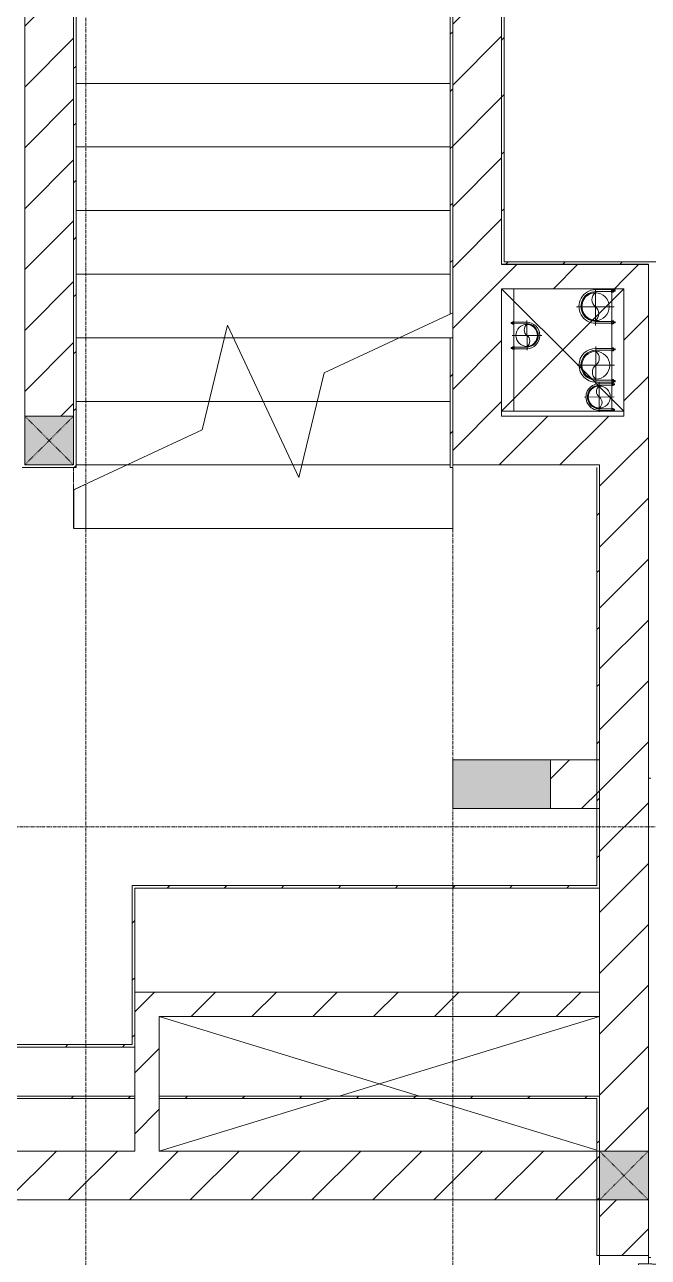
# Model space of a CAD drawing. Header units: millimetres. Extents: x 5359 to 218750, y -16347 to 109893.
# Drawn here: x 44202 to 46753, y 71277 to 76317 of the extents above; entities that cross this region are included whole.
import ezdxf

# ---------------------------------------------------------------- set-up
doc = ezdxf.new("R2010")
doc.units = ezdxf.units.MM
for name, pattern in [('Dash', [6, 3, -3]), ('Grid Line', [22.225, 12.7, -3.175, 3.175, -3.175]), ('IMPORT-CENTER _3_', [10.16, 6.35, -1.27, 1.27, -1.27]), ('NET VAN', [1.06, 0.53, -0.53]), ('Overhead', [3.96875, 2.38125, -1.5875])]:
    doc.linetypes.add(name, pattern=pattern)
for name, color, linetype, lineweight in [('0-1', 7, 'Continuous', 5), ('0-2', 9, 'Continuous', 9), ('A-DETL-GENF-2', 9, 'NET VAN', 9), ('A-DOOR', 31, 'Continuous', 9), ('A-DOOR-FRAM', 31, 'Continuous', 9), ('A-FLOR', 192, 'Continuous', 9), ('A-FLOR-1', 9, 'Continuous', 9), ('A-FLOR-HRAL', 11, 'Continuous', 9), ('A-WALL', 113, 'Continuous', 9), ('A-WALL-3', 113, 'Continuous', 18), ('A-WALL-PATT-2', 9, 'Continuous', 9), ('A-WALL-PATT-3', 111, 'Continuous', 9), ('G-IMPT', 8, 'Continuous', 9), ('G-IMPT-1', 8, 'IMPORT-CENTER _3_', 9), ('I-WALL-1', 53, 'Continuous', 18), ('I-WALL-3', 2, 'Continuous', 18), ('M-EQPM', 50, 'Continuous', 9), ('S-COLS', 52, 'Continuous', 9), ('S-COLS-1', 253, 'Continuous', 5), ('S-COLS-2', 53, 'Continuous', 18), ('S-COLS-4', 52, 'Continuous', 18), ('S-COLS-5', 52, 'Dash', 9), ('S-COLS-HDLN', 52, 'Dash', 9), ('S-GRID-1', 1, 'Grid Line', 9), ('S-STRS', 31, 'Continuous', 9), ('S-STRS-MBND', 31, 'Overhead', 9), ('S-STRS-MBND-1', 31, 'Continuous', 9)]:
    doc.layers.add(name, color=color, linetype=linetype, lineweight=lineweight)
pattern_1 = [(45, (0, 0), (-116.67262, 116.67262), [])]
pattern_2 = [(45, (0, 0), (-124.4508, 124.4508), [])]

# ---------------------------------------------------------------- blocks, each defined once
blk = doc.blocks.new('NCV_TKTC_KET CAU_rvt-1-TKCS_MB ĐỊNH VỊ CỔNG-HÀNG RÀO')
at = {"layer": 'S-COLS-1'}
blk.add_hatch(color=256, dxfattribs=at).paths.add_polyline_path([(45952.6, 73111.9), (46352.6, 73111.9), (46352.6, 73311.9), (45952.6, 73311.9)])
at = {"layer": 'A-FLOR-1'}
for p, q in [((46152.6, 74737.4), (46152.6, 75237.4)), ((46652.6, 74737.4), (46152.6, 74737.4))]:
    blk.add_line(p, q, dxfattribs=at)
at = {"layer": 'S-COLS-2'}
for p, q in [((45952.6, 73311.9), (45952.6, 73111.9)), ((46352.6, 73311.9), (45952.6, 73311.9)), ((46352.6, 73111.9), (46352.6, 73311.9)), ((45952.6, 73111.9), (46352.6, 73111.9))]:
    blk.add_line(p, q, dxfattribs=at)
blk = doc.blocks.new('NCV_TKTC_TANG 1_rvt-1-TKCS_MB ĐỊNH VỊ CỔNG-HÀNG RÀO')
at = {"layer": 'A-WALL-PATT-2'}
h = blk.add_hatch(dxfattribs=at)
h.set_pattern_fill('FP_3', color=256, style=0, pattern_type=2)
h.set_pattern_definition(pattern_1)
h.paths.add_polyline_path([(46162.6, 75346.9), (46162.6, 77936.9), (46152.6, 77936.9), (46152.6, 75346.9)])
h = blk.add_hatch(dxfattribs=at)
h.set_pattern_fill('FP_3', color=256, style=0, pattern_type=2)
h.set_pattern_definition(pattern_1)
h.paths.add_polyline_path([(46152.6, 75336.9), (46852.6, 75336.9), (46852.6, 75346.9), (46152.6, 75346.9)])
h.paths.add_polyline_path([(47652.6, 75336.9), (50452.6, 75336.9), (50452.6, 75346.9), (47652.6, 75346.9)])
at = {"layer": 'I-WALL-1'}
for p, q in [((46152.6, 77936.9), (46152.6, 75346.9)), ((46162.6, 75346.9), (46162.6, 77926.9)), ((46152.6, 75346.9), (46152.6, 75336.9)), ((46852.6, 75346.9), (46162.6, 75346.9)), ((46152.6, 75336.9), (46752.6, 75336.9)), ((46762.6, 73236.9), (46752.6, 73236.9)), ((46752.6, 73236.9), (46752.6, 71285.3)), ((46752.6, 71277.4), (46762.6, 71277.4))]:
    blk.add_line(p, q, dxfattribs=at)
blk = doc.blocks.new('Top Rail Type - Top Rail_Internal_-1747916-TKCS_MB ĐỊNH VỊ CỔNG-HÀNG RÀO')
at = {"layer": 'A-FLOR-HRAL'}
for p, q in [((44453, 74439), (44403, 74415.7)), ((44453, 74256.9), (44453, 74439)), ((44403, 74256.9), (44403, 74415.7)), ((44403, 74256.9), (44453, 74256.9))]:
    blk.add_line(p, q, dxfattribs=at)
blk = doc.blocks.new('TKTC_XREF_251221_MB TANG 1 - TKTC_XREF_260130_MB TANG 1_dwg_CUM U_DN100-4202115-TKCS_MB ĐỊNH VỊ CỔNG-HÀNG RÀO')
at = {"layer": 'G-IMPT'}
blk.add_hatch(color=256, dxfattribs=at).paths.add_polyline_path([(0, -61), (0, -57), (14.8, -55.1), (28.5, -49.4), (40.3, -40.3), (49.4, -28.5), (55.1, -14.8), (57, 0), (55.1, 14.8), (49.4, 28.5), (40.3, 40.3), (28.5, 49.4), (14.8, 55.1), (0, 57), (0, 61), (15.8, 58.9), (37.7, 47.3), (43.1, 43.1), (52.8, 30.5), (58.9, 15.8), (61, 0), (58.9, -15.8), (52.8, -30.5), (43.1, -43.1), (30.5, -52.8), (15.8, -58.9)])
for p, q in [((-79.1, 66.6), (-79.1, 63.4)), ((-76.6, 66.6), (-76.6, 63.4)), ((-74.6, 66.6), (-74.6, 63.4)), ((-72.7, 69.3), (-72.7, 60.7)), ((-66.9, 67.9), (-71.7, 67.9)), ((-65, 69), (0, 69)), ((-66.9, 62.1), (-71.7, 62.1)), ((-79.1, -63.4), (-79.1, -66.6)), ((-76.6, -63.4), (-76.6, -66.6)), ((-74.6, -63.4), (-74.6, -66.6)), ((-72.7, -60.7), (-72.7, -69.3)), ((-66.9, -62.1), (-71.7, -62.1)), ((-66.9, -67.9), (-71.7, -67.9)), ((-65, -69), (0, -69))]:
    blk.add_line(p, q, dxfattribs=at)
at = {"layer": 'G-IMPT', "flags": 128}
for points in [[(-72.7, 67.6), (-78.1, 67.6), (-78.1, 62.4), (-72.7, 62.4)], [(-71.7, 59.2), (-66.9, 59.2), (-66.9, 70.8), (-71.7, 70.8)], [(-66.9, 70.8), (-66.9, 72.7), (-65, 72.7), (-65, 57.3), (-66.9, 57.3), (-66.9, 59.2)], [(-65, 61), (0, 61), (0, 57)], [(-72.7, -62.4), (-78.1, -62.4), (-78.1, -67.6), (-72.7, -67.6)], [(-71.7, -70.8), (-66.9, -70.8), (-66.9, -59.2), (-71.7, -59.2)], [(-66.9, -59.2), (-66.9, -57.3), (-65, -57.3), (-65, -72.7), (-66.9, -72.7), (-66.9, -70.8)], [(-65, -61), (0, -61), (0, -57)]]:
    blk.add_lwpolyline(points, dxfattribs=at)
at = {"layer": 'G-IMPT'}
for centre, radius, start, end in [((-78.1, 66.6), 0.96, 90, 180), ((-71.1, 69.3), 1.56, 112.61986, 247.38014), ((-67.9, 65), 4.8, 143.1301, 216.8699), ((0, 0), 69, 270, 90), ((-78.1, 63.4), 0.96, 180, 270), ((-71.1, 60.7), 1.56, 112.61986, 247.38014), ((0, 0), 61, 270, 90), ((0, 0), 57, 270, 90), ((-78.1, -63.4), 0.96, 90, 180), ((-71.1, -60.7), 1.56, 112.61986, 247.38014), ((-67.9, -65), 4.8, 143.1301, 216.8699), ((-78.1, -66.6), 0.96, 180, 270), ((-71.1, -69.3), 1.56, 112.61986, 247.38014)]:
    blk.add_arc(centre, radius, start, end, dxfattribs=at)
blk = doc.blocks.new('TKTC_XREF_251221_MB TANG 1 - TKTC_XREF_260130_MB TANG 1_dwg_$cc-4202117-TKCS_MB ĐỊNH VỊ CỔNG-HÀNG RÀO')
at = {"layer": 'G-IMPT'}
blk.add_circle((0, 0), 0.5, dxfattribs=at)
for centre, radius, start, end in [((0, 0), 0.5, 90, 270), ((0.188, 0.25), 0.313, 126.8699, 233.1301), ((-0.188, -0.25), 0.313, 306.8699, 53.1301)]:
    blk.add_arc(centre, radius, start, end, dxfattribs=at)
at = {"layer": 'G-IMPT-1'}
for p, q in [((0, -0.673), (0, 0.673)), ((-0.673, 0), (0.673, 0))]:
    blk.add_line(p, q, dxfattribs=at)
blk = doc.blocks.new('TKTC_XREF_251221_MB TANG 1 - TKTC_XREF_260130_MB TANG 1_dwg_$cc-V189-TKCS_MB ĐỊNH VỊ CỔNG-HÀNG RÀO')
at = {"layer": 'G-IMPT'}
blk.add_circle((0, 0), 0.5, dxfattribs=at)
for centre, radius, start, end in [((0, 0), 0.5, 90, 270), ((0.188, 0.25), 0.313, 126.8699, 233.1301), ((-0.188, -0.25), 0.313, 306.8699, 53.1301)]:
    blk.add_arc(centre, radius, start, end, dxfattribs=at)
at = {"layer": 'G-IMPT-1'}
for p, q in [((0, -0.673), (0, 0.647)), ((-0.673, 0), (0.673, 0))]:
    blk.add_line(p, q, dxfattribs=at)
blk = doc.blocks.new('TKTC_XREF_251221_MB TANG 1 - TKTC_XREF_260130_MB TANG 1_dwg_$cc-4202118-TKCS_MB ĐỊNH VỊ CỔNG-HÀNG RÀO')
at = {"layer": 'G-IMPT'}
blk.add_circle((0, 0), 0.5, dxfattribs=at)
for centre, radius, start, end in [((0, 0), 0.5, 90, 270), ((0.188, 0.25), 0.313, 126.8699, 233.1301), ((-0.188, -0.25), 0.313, 306.8699, 53.1301)]:
    blk.add_arc(centre, radius, start, end, dxfattribs=at)
at = {"layer": 'G-IMPT-1'}
for p, q in [((0, -0.673), (0, 0.673)), ((-0.673, 0), (0.673, 0))]:
    blk.add_line(p, q, dxfattribs=at)
blk = doc.blocks.new('TKTC_XREF_251221_MB TANG 1 - TKTC_XREF_260130_MB TANG 1_dwg_$cc-4202122-TKCS_MB ĐỊNH VỊ CỔNG-HÀNG RÀO')
at = {"layer": 'G-IMPT'}
blk.add_circle((0, 0), 0.5, dxfattribs=at)
for centre, radius, start, end in [((0, 0), 0.5, 90, 270), ((0.188, 0.25), 0.313, 126.8699, 233.1301), ((-0.188, -0.25), 0.313, 306.8699, 53.1301)]:
    blk.add_arc(centre, radius, start, end, dxfattribs=at)
at = {"layer": 'G-IMPT-1'}
for p, q in [((0, -0.673), (0, 0.673)), ((-0.673, 0), (0.673, 0))]:
    blk.add_line(p, q, dxfattribs=at)
blk = doc.blocks.new('TKTC_XREF_251221_MB TANG 1 - TKTC_XREF_260130_MB TANG 1_dwg_CUM U_DN100-4202112-TKCS_MB ĐỊNH VỊ CỔNG-HÀNG RÀO')
at = {"layer": 'G-IMPT'}
blk.add_hatch(color=256, dxfattribs=at).paths.add_polyline_path([(0, 61), (0, 57), (14.8, 55.1), (28.5, 49.4), (40.3, 40.3), (49.4, 28.5), (55.1, 14.8), (57, 0), (55.1, -14.8), (49.4, -28.5), (40.3, -40.3), (28.5, -49.4), (14.8, -55.1), (0, -57), (0, -61), (15.8, -58.9), (30.5, -52.8), (43.1, -43.1), (52.8, -30.5), (58.9, -15.8), (61, 0), (58.9, 15.8), (52.8, 30.5), (43.1, 43.1), (30.5, 52.8), (15.8, 58.9)])
for p, q in [((-79.1, 66.6), (-79.1, 63.4)), ((-76.6, 66.6), (-76.6, 63.4)), ((-74.6, 66.6), (-74.6, 63.4)), ((-72.7, 69.3), (-72.7, 60.7)), ((-66.9, 67.9), (-71.7, 67.9)), ((-66.9, 62.1), (-71.7, 62.1)), ((-65, 69), (0, 69)), ((-79.1, -63.4), (-79.1, -66.6)), ((-76.6, -63.4), (-76.6, -66.6)), ((-74.6, -63.4), (-74.6, -66.6)), ((-72.7, -60.7), (-72.7, -69.3)), ((-66.9, -62.1), (-71.7, -62.1)), ((-66.9, -67.9), (-71.7, -67.9)), ((-65, -69), (0, -69))]:
    blk.add_line(p, q, dxfattribs=at)
at = {"layer": 'G-IMPT', "flags": 128}
for points in [[(-72.7, 67.6), (-78.1, 67.6), (-78.1, 62.4), (-72.7, 62.4)], [(-71.7, 59.2), (-66.9, 59.2), (-66.9, 70.8), (-71.7, 70.8)], [(-66.9, 70.8), (-66.9, 72.7), (-65, 72.7), (-65, 57.3), (-66.9, 57.3), (-66.9, 59.2)], [(-65, 61), (0, 61), (0, 57)], [(-72.7, -62.4), (-78.1, -62.4), (-78.1, -67.6), (-72.7, -67.6)], [(-71.7, -70.8), (-66.9, -70.8), (-66.9, -59.2), (-71.7, -59.2)], [(-66.9, -59.2), (-66.9, -57.3), (-65, -57.3), (-65, -72.7), (-66.9, -72.7), (-66.9, -70.8)], [(-65, -61), (0, -61), (0, -57)]]:
    blk.add_lwpolyline(points, dxfattribs=at)
at = {"layer": 'G-IMPT'}
for centre, radius, start, end in [((-78.1, 66.6), 0.96, 90, 180), ((-78.1, 63.4), 0.96, 180, 270), ((-71.1, 69.3), 1.56, 112.6199, 247.3801), ((-67.9, 65), 4.8, 143.1301, 216.8699), ((-71.1, 60.7), 1.56, 112.6199, 247.3801), ((0, 0), 69, 270, 90), ((0, 0), 61, 270, 90), ((0, 0), 57, 270, 90), ((-78.1, -63.4), 0.96, 90, 180), ((-78.1, -66.6), 0.96, 180, 270), ((-71.1, -60.7), 1.56, 112.6199, 247.3801), ((-67.9, -65), 4.8, 143.1301, 216.8699), ((-71.1, -69.3), 1.56, 112.6199, 247.3801)]:
    blk.add_arc(centre, radius, start, end, dxfattribs=at)
blk = doc.blocks.new('TKTC_XREF_251221_MB TANG 1 - TKTC_XREF_260130_MB TANG 1_dwg-4202109-TKCS_MB ĐỊNH VỊ CỔNG-HÀNG RÀO')
at = {"layer": 'G-IMPT', "flags": 128}
for points in [[(-156999.1, -326109.3), (-156949.1, -326109.7), (-156949.1, -326609.5), (-156998.9, -326609.2), (-156998.9, -326109.3)], [(-156549.2, -326109.3), (-156499.2, -326109.7), (-156499.2, -326609.5), (-156548.9, -326609.2), (-156548.9, -326109.3)]]:
    blk.add_lwpolyline(points, dxfattribs=at)
for name, p, xscale, yscale, zscale, rotation in [('TKTC_XREF_251221_MB TANG 1 - TKTC_XREF_260130_MB TANG 1_dwg_$cc-V189-TKCS_MB ĐỊNH VỊ CỔNG-HÀNG RÀO', (-156615.8, -326182.8), 113.7150000000092, 113.7150000000092, 113.7150000000092, 359.9990086636432), ('TKTC_XREF_251221_MB TANG 1 - TKTC_XREF_260130_MB TANG 1_dwg_CUM U_DN100-4202112-TKCS_MB ĐỊNH VỊ CỔNG-HÀNG RÀO', (-156614, -326181.8), 0.9975000000000005, 0.9975000000000005, 0.9975000000000005, 180.000991338195), ('TKTC_XREF_251221_MB TANG 1 - TKTC_XREF_260130_MB TANG 1_dwg_$cc-4202118-TKCS_MB ĐỊNH VỊ CỔNG-HÀNG RÀO', (-156895.4, -326300.2), 90.00000000005119, 90.00000000005119, 90.00000000005119, 180.3740267799373), ('TKTC_XREF_251221_MB TANG 1 - TKTC_XREF_260130_MB TANG 1_dwg_CUM U_DN100-4202112-TKCS_MB ĐỊNH VỊ CỔNG-HÀNG RÀO', (-156613.9, -326421.9), 0.9974999999999965, 0.9974999999999965, 0.9974999999999965, 180.0009913385626), ('TKTC_XREF_251221_MB TANG 1 - TKTC_XREF_260130_MB TANG 1_dwg_$cc-4202117-TKCS_MB ĐỊNH VỊ CỔNG-HÀNG RÀO', (-156600, -326552.1), 90.00000000005119, 90.00000000005119, 90.00000000005119, 0.3740267799372842)]:
    blk.add_blockref(name, p, dxfattribs=dict(xscale=xscale, yscale=yscale, zscale=zscale, rotation=rotation))
at = {"extrusion": (0, 0, -1)}
for name, p, xscale, yscale, zscale, rotation in [('TKTC_XREF_251221_MB TANG 1 - TKTC_XREF_260130_MB TANG 1_dwg_CUM U_DN100-4202115-TKCS_MB ĐỊNH VỊ CỔNG-HÀNG RÀO', (156897.4, -326300.2), 0.7894736842105242, 0.7894736842105242, -0.7894736842105242, 179.6259732184666), ('TKTC_XREF_251221_MB TANG 1 - TKTC_XREF_260130_MB TANG 1_dwg_$cc-4202122-TKCS_MB ĐỊNH VỊ CỔNG-HÀNG RÀO', (156613.9, -326421.9), 113.7150000000092, 113.7150000000092, -113.7150000000092, 179.9990086636432), ('TKTC_XREF_251221_MB TANG 1 - TKTC_XREF_260130_MB TANG 1_dwg_CUM U_DN100-4202115-TKCS_MB ĐỊNH VỊ CỔNG-HÀNG RÀO', (156600, -326552.2), 0.7894736842105242, 0.7894736842105242, -0.7894736842105242, 359.6259732184666)]:
    blk.add_blockref(name, p, dxfattribs=dict(at, xscale=xscale, yscale=yscale, zscale=zscale, rotation=rotation))
blk = doc.blocks.new('TKTC_XREF_251221_MB TANG 1 - TKTC_XREF_251221_MB TANG 1-2038492-TKCS_MB ĐỊNH VỊ CỔNG-HÀNG RÀO')
blk.add_blockref('TKTC_XREF_251221_MB TANG 1 - TKTC_XREF_260130_MB TANG 1_dwg-4202109-TKCS_MB ĐỊNH VỊ CỔNG-HÀNG RÀO', (169499.1, 384109.7))
blk = doc.blocks.new('G1_SOF - BO TRU - 200x200-3050151-TKCS_MB ĐỊNH VỊ CỔNG-HÀNG RÀO')
at = {"layer": 'S-COLS-HDLN'}
for p, q in [((-100, 100), (100, -100)), ((100, 100), (-100, -100))]:
    blk.add_line(p, q, dxfattribs=at)
blk = doc.blocks.new('FD_05 - FD_05-1000x2200mm-835434-TKCS_MB ĐỊNH VỊ CỔNG-HÀNG RÀO')
at = {"layer": 'A-DETL-GENF-2'}
for p, q in [((470, 100), (470, 1120)), ((470, 1120), (510, 1120)), ((510, 1120), (510, 100)), ((510, 100), (470, 100))]:
    blk.add_line(p, q, dxfattribs=at)
blk.add_arc((510, 100), 1020, 92.2475, 180, dxfattribs=at)
at = {"layer": 'A-DOOR-FRAM'}
for p, q in [((-510, 100), (-545, 100)), ((-545, 100), (-545, -100)), ((-510, 60), (-510, 100)), ((-500, 60), (-510, 60)), ((-500, -100), (-500, 60)), ((510, 60), (500, 60)), ((500, 60), (500, -100)), ((545, 100), (510, 100)), ((510, 100), (510, 60)), ((545, -100), (545, 100)), ((-545, -100), (-500, -100)), ((500, -100), (545, -100))]:
    blk.add_line(p, q, dxfattribs=at)

msp = doc.modelspace()

# ---------------------------------------------------------------- hatches: boundary and pattern name
at = {"layer": 'A-WALL-PATT-3'}
h = msp.add_hatch(dxfattribs=at)
h.set_pattern_fill('FP_1', color=256, style=0, pattern_type=2)
h.set_pattern_definition(pattern_2)
h.paths.add_polyline_path([(44202.6, 74716.9), (44402.6, 74716.9), (44402.6, 78036.9), (44202.6, 78036.9), (44202.6, 75374)])
h = msp.add_hatch(dxfattribs=at)
h.set_pattern_fill('FP_32', color=256, style=0, pattern_type=2)
h.set_pattern_definition(pattern_1)
h.paths.add_polyline_path([(44402.6, 74506.9), (44412.6, 74506.9), (44412.6, 78026.9), (44402.6, 78026.9), (44402.6, 74516.9)])
h = msp.add_hatch(dxfattribs=at)
h.set_pattern_fill('FP_32', color=256, style=0, pattern_type=2)
h.set_pattern_definition(pattern_1)
h.paths.add_polyline_path([(45942.6, 74506.9), (45952.6, 74506.9), (45951.1, 75036.9), (45942.6, 75036.9), (45942.6, 74880.9)])
h.paths.add_polyline_path([(45942.6, 75133.7), (45952.6, 75138.3), (45952.6, 78026.9), (45942.6, 78026.9), (45942.6, 75138.3)])
h = msp.add_hatch(dxfattribs=at)
h.set_pattern_fill('FP_1', color=256, style=0, pattern_type=2)
h.set_pattern_definition(pattern_2)
h.paths.add_polyline_path([(46152.6, 74516.9), (46152.6, 77936.9), (45952.6, 77936.9), (45952.6, 74516.9)])
h = msp.add_hatch(dxfattribs=at)
h.set_pattern_fill('FP_1', color=256, style=0, pattern_type=2)
h.set_pattern_definition(pattern_2)
h.paths.add_polyline_path([(46513.6, 75237.4), (46652.6, 75237.4), (46652.6, 75337.4), (46152.6, 75337.4), (46152.6, 75237.4)])
h = msp.add_hatch(dxfattribs=at)
h.set_pattern_fill('FP_1', color=256, style=0, pattern_type=2)
h.set_pattern_definition(pattern_2)
h.paths.add_polyline_path([(46652.6, 74516.9), (46752.6, 74516.9), (46752.6, 75337.4), (46652.6, 75337.4), (46652.6, 74716.9)])
h = msp.add_hatch(dxfattribs=at)
h.set_pattern_fill('FP_1', color=256, style=0, pattern_type=2)
h.set_pattern_definition(pattern_2)
h.paths.add_polyline_path([(46652.6, 74516.9), (46652.6, 74716.9), (46152.6, 74716.9), (46152.6, 74516.9), (46552.6, 74516.9)])
h = msp.add_hatch(dxfattribs=at)
h.set_pattern_fill('FP_32', color=256, style=0, pattern_type=2)
h.set_pattern_definition(pattern_1)
h.paths.add_polyline_path([(46552.6, 72796.9), (46552.6, 74506.9), (46542.6, 74506.9), (46542.6, 72796.9)])
h = msp.add_hatch(dxfattribs=at)
h.set_pattern_fill('FP_1', color=256, style=0, pattern_type=2)
h.set_pattern_definition(pattern_2)
h.paths.add_polyline_path([(46712.6, 70036.9), (46752.6, 70036.9), (46752.6, 70195.3), (46552.6, 70195.3), (46552.6, 70036.9)])
h.paths.add_polyline_path([(46712.6, 71285.3), (46752.6, 71285.3), (46752.6, 71511.9), (46552.6, 71511.9), (46552.6, 71285.3)])
h.paths.add_polyline_path([(46552.6, 71711.9), (46752.6, 71711.9), (46752.6, 74516.9), (46552.6, 74516.9), (46552.6, 71926.9)])
h = msp.add_hatch(dxfattribs=at)
h.set_pattern_fill('FP_1', color=256, style=0, pattern_type=2)
h.set_pattern_definition(pattern_2)
h.paths.add_polyline_path([(46513.6, 73111.9), (46552.6, 73111.9), (46552.6, 73311.9), (46352.6, 73311.9), (46352.6, 73111.9)])
h = msp.add_hatch(dxfattribs=at)
h.set_pattern_fill('FP_32', color=256, style=0, pattern_type=2)
h.set_pattern_definition(pattern_1)
h.paths.add_polyline_path([(44642.6, 72136.9), (44652.6, 72136.9), (44652.6, 72796.9), (44642.6, 72796.9), (44642.6, 72146.9)])
h = msp.add_hatch(dxfattribs=at)
h.set_pattern_fill('FP_32', color=256, style=0, pattern_type=2)
h.set_pattern_definition(pattern_1)
h.paths.add_polyline_path([(46552.6, 72786.9), (46552.6, 72796.9), (44652.6, 72796.9), (44652.6, 72786.9), (46513.6, 72786.9)])
h = msp.add_hatch(dxfattribs=at)
h.set_pattern_fill('FP_1', color=256, style=0, pattern_type=2)
h.set_pattern_definition(pattern_2)
h.paths.add_polyline_path([(44752.6, 71711.9), (44752.6, 72361.9), (44652.6, 72361.9), (44652.6, 71711.9)])
h = msp.add_hatch(dxfattribs=at)
h.set_pattern_fill('FP_1', color=256, style=0, pattern_type=2)
h.set_pattern_definition(pattern_2)
h.paths.add_polyline_path([(46513.6, 72261.9), (46552.6, 72261.9), (46552.6, 72361.9), (44752.6, 72361.9), (44752.6, 72261.9)])
h = msp.add_hatch(dxfattribs=at)
h.set_pattern_fill('FP_32', color=256, style=0, pattern_type=2)
h.set_pattern_definition(pattern_1)
h.paths.add_polyline_path([(42062.6, 72136.9), (44642.6, 72136.9), (44642.6, 72146.9), (42062.6, 72146.9)])
h = msp.add_hatch(dxfattribs=at)
h.set_pattern_fill('FP_32', color=256, style=0, pattern_type=2)
h.set_pattern_definition(pattern_1)
h.paths.add_polyline_path([(46552.6, 71926.9), (46552.6, 71936.9), (44752.6, 71936.9), (44752.6, 71926.9), (46542.6, 71926.9)])
h.paths.add_polyline_path([(44652.6, 71926.9), (44652.6, 71936.9), (42052.6, 71936.9), (42052.6, 71926.9), (44092.7, 71926.9)])
h = msp.add_hatch(dxfattribs=at)
h.set_pattern_fill('FP_32', color=256, style=0, pattern_type=2)
h.set_pattern_definition(pattern_1)
h.paths.add_polyline_path([(46542.6, 70036.9), (46552.6, 70036.9), (46552.6, 70195.3), (46542.6, 70193.1), (46542.6, 70046.9)])
h.paths.add_polyline_path([(46542.6, 71285.3), (46552.6, 71285.3), (46552.6, 71926.9), (46542.6, 71926.9), (46542.6, 71287.5)])
h = msp.add_hatch(dxfattribs=at)
h.set_pattern_fill('FP_1', color=256, style=0, pattern_type=2)
h.set_pattern_definition(pattern_2)
h.paths.add_polyline_path([(43642.6, 71511.9), (44652.6, 71511.9), (44652.6, 71711.9), (43642.6, 71711.9), (43642.6, 71671.9)])
h.paths.add_polyline_path([(42052.6, 71511.9), (42352.6, 71511.9), (42352.6, 71711.9), (42052.6, 71711.9)])
h = msp.add_hatch(dxfattribs=at)
h.set_pattern_fill('FP_1', color=256, style=0, pattern_type=2)
h.set_pattern_definition(pattern_2)
h.paths.add_polyline_path([(46513.6, 71511.9), (46552.6, 71511.9), (46552.6, 71711.9), (44652.6, 71711.9), (44652.6, 71511.9)])
at = {"layer": 'S-COLS-1'}
for points in [[(44202.6, 74516.9), (44402.6, 74516.9), (44402.6, 74716.9), (44202.6, 74716.9)], [(46552.6, 71511.9), (46752.6, 71511.9), (46752.6, 71711.9), (46552.6, 71711.9)]]:
    msp.add_hatch(color=256, dxfattribs=at).paths.add_polyline_path(points)

# ---------------------------------------------------------------- linework, layer by layer
at = {"layer": '0-2'}
for p, q in [((46152.6, 75237.4), (46478.7, 74911.3)), ((46652.6, 75237.4), (46524.9, 75109.6)), ((46521.4, 75106.2), (46152.6, 74737.4)), ((46524.9, 75109.6), (46522.2, 75106.9)), ((46480.6, 74909.4), (46484.9, 74905.1)), ((46484.9, 74905.1), (46518.1, 74871.8)), ((46519.7, 74870.3), (46522.4, 74867.5)), ((46524.3, 74865.6), (46547.8, 74842.2)), ((46550.3, 74839.6), (46652.6, 74737.4)), ((44752.6, 72261.9), (45816.2, 71936.9)), ((46552.6, 72261.9), (45488.9, 71936.9)), ((45456.2, 71926.9), (44752.6, 71711.9)), ((45848.9, 71926.9), (46542.6, 71715))]:
    msp.add_line(p, q, dxfattribs=at)
at = {"layer": 'A-FLOR'}
for p, q in [((44620, 74516.9), (44412.6, 74516.9)), ((45335.4, 74516.9), (45298.8, 74516.9))]:
    msp.add_line(p, q, dxfattribs=at)
at = {"layer": 'A-WALL'}
for p, q in [((44202.6, 74716.9), (44402.6, 74716.9)), ((46152.6, 74516.9), (46552.6, 74516.9)), ((46552.6, 72786.9), (46552.6, 74516.9)), ((44652.6, 71926.9), (44652.6, 71936.9)), ((44752.6, 71936.9), (44752.6, 71926.9)), ((46552.6, 71711.9), (46552.6, 71926.9)), ((46552.6, 71926.9), (46552.6, 71285.3)), ((46552.6, 71711.9), (46752.6, 71711.9)), ((46552.6, 71285.3), (46552.6, 71511.9)), ((46752.6, 71511.9), (46552.6, 71511.9))]:
    msp.add_line(p, q, dxfattribs=at)
at = {"layer": 'A-WALL-3'}
for p, q in [((44202.6, 78036.9), (44202.6, 74716.9)), ((46152.6, 75337.4), (46152.6, 77936.9)), ((46752.6, 75337.4), (46152.6, 75337.4)), ((46752.6, 74516.9), (46752.6, 75337.4)), ((46152.6, 74716.9), (46152.6, 75237.4)), ((46152.6, 75237.4), (46652.6, 75237.4)), ((46652.6, 75237.4), (46652.6, 74716.9)), ((45952.6, 75036.9), (45952.6, 74516.9)), ((46652.6, 74716.9), (46152.6, 74716.9)), ((45952.6, 74516.9), (46152.6, 74516.9)), ((46752.6, 71711.9), (46752.6, 74516.9)), ((46552.6, 73311.9), (46352.6, 73311.9)), ((46352.6, 73311.9), (46352.6, 73111.9)), ((46352.6, 73111.9), (46552.6, 73111.9)), ((46552.6, 72786.9), (46552.6, 71926.9)), ((46552.6, 72361.9), (44652.6, 72361.9)), ((46552.6, 72261.9), (46552.6, 72361.9)), ((44752.6, 71936.9), (44752.6, 72261.9)), ((44752.6, 72261.9), (46552.6, 72261.9)), ((44652.6, 72136.9), (44652.6, 71936.9)), ((44652.6, 71926.9), (44652.6, 71711.9)), ((44752.6, 71711.9), (44752.6, 71926.9)), ((44652.6, 71711.9), (43642.6, 71711.9)), ((46552.6, 71711.9), (44752.6, 71711.9)), ((43642.6, 71511.9), (46552.6, 71511.9)), ((46752.6, 71285.3), (46752.6, 71511.9))]:
    msp.add_line(p, q, dxfattribs=at)
at = {"layer": 'I-WALL-3'}
for p, q in [((44402.6, 78026.9), (44402.6, 74516.9)), ((44412.6, 74506.9), (44412.6, 78026.9)), ((45942.6, 78026.9), (45942.6, 75133.7)), ((45952.6, 75138.3), (45952.6, 78026.9)), ((45942.6, 75036.9), (45942.6, 74506.9)), ((44192.6, 74506.9), (44412.6, 74506.9)), ((44402.6, 74516.9), (44202.6, 74516.9)), ((45942.6, 74506.9), (45952.6, 74506.9)), ((46542.6, 74506.9), (46542.6, 72796.9)), ((44642.6, 72796.9), (44642.6, 72146.9)), ((46542.6, 72796.9), (44642.6, 72796.9)), ((44652.6, 72136.9), (44652.6, 72786.9)), ((44652.6, 72786.9), (46552.6, 72786.9)), ((44642.6, 72146.9), (42062.6, 72146.9)), ((42062.6, 72136.9), (44652.6, 72136.9)), ((44652.6, 71936.9), (42052.6, 71936.9)), ((42062.6, 71926.9), (44652.6, 71926.9)), ((46552.6, 71936.9), (44752.6, 71936.9)), ((44752.6, 71926.9), (46542.6, 71926.9)), ((46542.6, 71926.9), (46542.6, 71285.3)), ((46552.6, 71926.9), (46552.6, 71936.9)), ((46552.6, 71511.9), (46552.6, 71711.9)), ((46542.6, 71285.3), (46552.6, 71285.3))]:
    msp.add_line(p, q, dxfattribs=at)
at = {"layer": 'S-COLS'}
for p, q in [((44402.6, 74716.9), (44202.6, 74716.9)), ((46752.6, 71711.9), (46552.6, 71711.9)), ((46552.6, 71711.9), (46552.6, 71511.9)), ((46552.6, 71511.9), (46752.6, 71511.9))]:
    msp.add_line(p, q, dxfattribs=at)
at = {"layer": 'S-COLS-4'}
for p, q in [((44202.6, 74716.9), (44202.6, 74516.9)), ((44402.6, 74516.9), (44402.6, 74716.9)), ((44202.6, 74516.9), (44402.6, 74516.9)), ((46752.6, 71511.9), (46752.6, 71711.9))]:
    msp.add_line(p, q, dxfattribs=at)
at = {"layer": 'S-GRID-1'}
for p, q in [((44452.6, 13102.5), (44452.6, 80482.7)), ((45952.6, 13102.5), (45952.6, 80482.7)), ((135474.6, 73036.9), (24837.1, 73036.9))]:
    msp.add_line(p, q, dxfattribs=at)
at = {"layer": 'S-STRS'}
for p, q in [((44412.6, 76076.9), (45942.6, 76076.9)), ((44412.6, 75816.9), (45942.6, 75816.9)), ((44412.6, 75556.9), (45942.6, 75556.9)), ((44412.6, 75296.9), (45942.6, 75296.9)), ((45952.6, 75036.9), (45952.6, 75138.3)), ((44412.6, 75036.9), (45019.8, 75036.9)), ((45019.8, 75036.9), (45056.3, 75036.9)), ((45056.3, 75036.9), (45735.1, 75036.9)), ((45735.1, 75036.9), (45952.6, 75036.9)), ((44412.6, 74776.9), (44956.6, 74776.9)), ((44956.6, 74776.9), (45177.6, 74776.9)), ((45177.6, 74776.9), (45398.6, 74776.9)), ((45398.6, 74776.9), (45942.6, 74776.9)), ((44620, 74516.9), (45298.8, 74516.9)), ((45335.4, 74516.9), (45942.6, 74516.9)), ((45952.6, 74256.9), (45952.6, 74506.9)), ((44402.6, 74256.9), (44402.6, 74415.5)), ((44453, 74256.9), (45952.6, 74256.9))]:
    msp.add_line(p, q, dxfattribs=at)
at = {"layer": 'S-STRS-MBND'}
for p, q in [((44402.6, 74960.5), (44402.6, 76336.9)), ((45952.6, 75138.3), (45952.6, 76336.9)), ((44402.6, 74415.5), (44402.6, 74506.9))]:
    msp.add_line(p, q, dxfattribs=at)
at = {"layer": 'S-STRS-MBND-1'}
for p, q in [((45952.6, 75138.3), (45426.8, 74893.2)), ((45032.3, 75088.5), (44928.3, 74660.7)), ((45322.8, 74465.4), (45032.3, 75088.5)), ((45426.8, 74893.2), (45322.8, 74465.4)), ((44928.3, 74660.7), (44402.6, 74415.5))]:
    msp.add_line(p, q, dxfattribs=at)

# ---------------------------------------------------------------- block references
at = {"layer": '0-1'}
for name in ['NCV_TKTC_KET CAU_rvt-1-TKCS_MB ĐỊNH VỊ CỔNG-HÀNG RÀO', 'NCV_TKTC_TANG 1_rvt-1-TKCS_MB ĐỊNH VỊ CỔNG-HÀNG RÀO']:
    msp.add_blockref(name, (0, 0), dxfattribs=at)
at = {"layer": 'A-DOOR', "rotation": 269.9999999999999}
msp.add_blockref('FD_05 - FD_05-1000x2200mm-835434-TKCS_MB ĐỊNH VỊ CỔNG-HÀNG RÀO', (46652.6, 70740.3), dxfattribs=at)
at = {"layer": 'A-FLOR-HRAL'}
msp.add_blockref('Top Rail Type - Top Rail_Internal_-1747916-TKCS_MB ĐỊNH VỊ CỔNG-HÀNG RÀO', (0, 0), dxfattribs=at)
at = {"layer": 'M-EQPM'}
msp.add_blockref('TKTC_XREF_251221_MB TANG 1 - TKTC_XREF_251221_MB TANG 1-2038492-TKCS_MB ĐỊNH VỊ CỔNG-HÀNG RÀO', (33652.6, 17236.9), dxfattribs=at)
at = {"layer": 'S-COLS-5'}
for p in [(44302.6, 74616.9), (46652.6, 71611.9)]:
    msp.add_blockref('G1_SOF - BO TRU - 200x200-3050151-TKCS_MB ĐỊNH VỊ CỔNG-HÀNG RÀO', p, dxfattribs=at)

doc.saveas('drawing.dxf')
